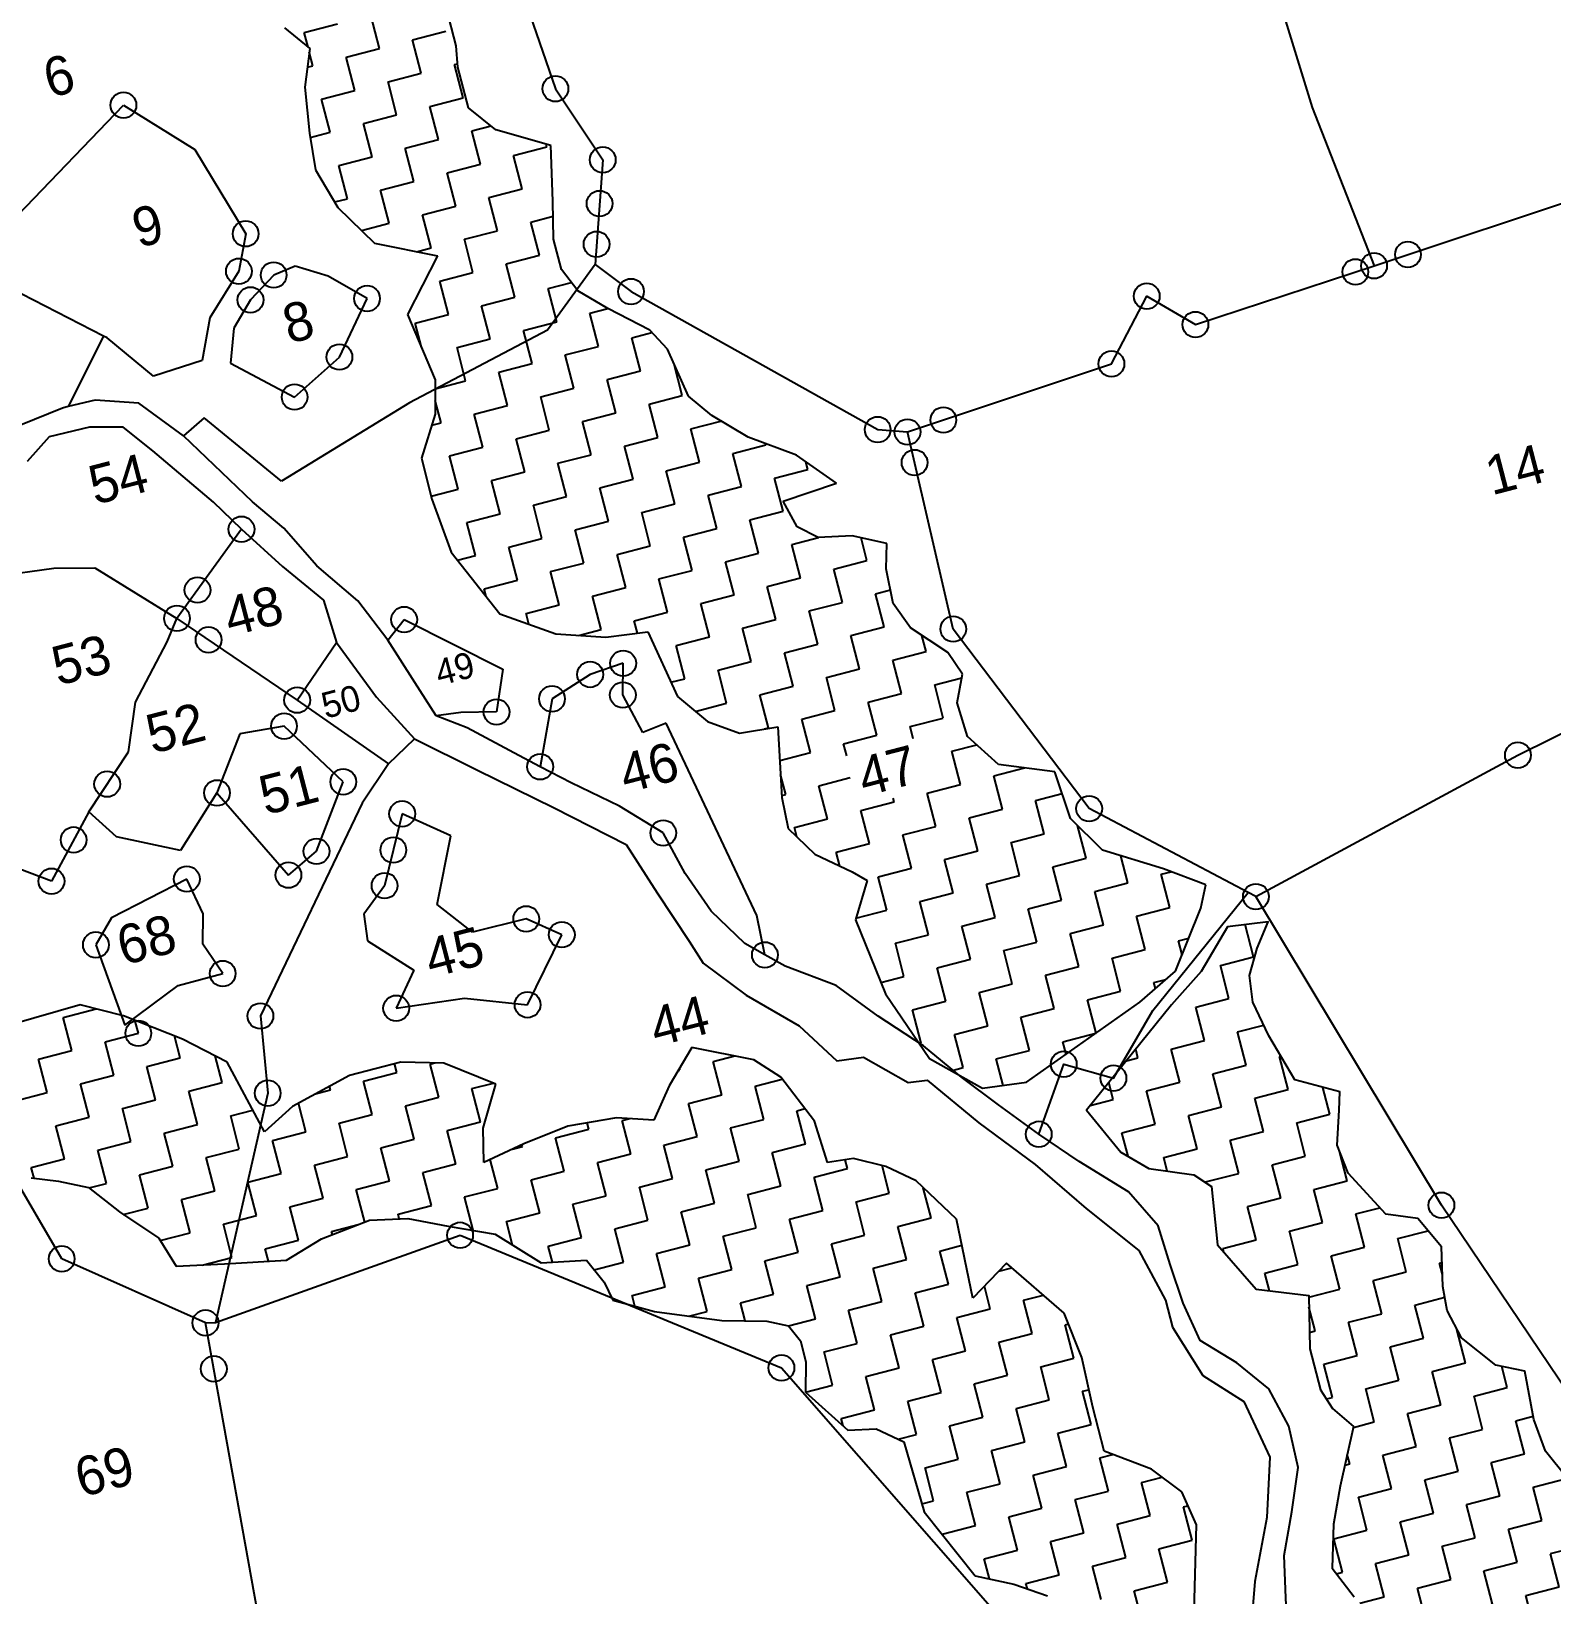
# Model space of a CAD drawing. Header units: metres. Extents: x 317086 to 320014, y 1873013 to 1876547.
# Drawn here: x 318220 to 318939, y 1873872 to 1874612 of the extents above; entities that cross this region are included whole.
import ezdxf

# ---------------------------------------------------------------- set-up
doc = ezdxf.new("R2010")
doc.units = ezdxf.units.M
for name, color, linetype in [('POLY_HATCH', 12, 'Continuous'), ('POLY_PARCEL', 6, 'Continuous'), ('POLY_WATER', 4, 'Continuous'), ('SYM_STONE', 1, 'Continuous'), ('TEXT_PARCEL', 7, 'Continuous')]:
    doc.layers.add(name, color=color, linetype=linetype)
doc.styles.add('TEXT_MAP', font='')
doc.styles.get('TEXT_MAP').set_extended_font_data('Kruti Dev 050')

# ---------------------------------------------------------------- blocks, each defined once
blk = doc.blocks.new('STONE')
blk.add_circle((0, 0), 0.851)

msp = doc.modelspace()

# ---------------------------------------------------------------- hatches: boundary and pattern name
at = {"layer": 'POLY_HATCH'}
h = msp.add_hatch(dxfattribs=at)
h.set_pattern_fill('ZIGZAG', color=256, scale=5.117367, angle=14.54758, style=0)
h.set_pattern_definition([(14.5476, (317544.442, 1872018.757), (11.645585, 19.80788), [16.24764, -16.24764]), (104.5476, (317560.169, 1872022.838), (-19.80788, 11.645585), [16.24764, -16.24764])])
h.paths.add_polyline_path([(318887.64, 1874017.72), (318887.07, 1874036.46), (318875.86, 1874049.86), (318860.72, 1874051.94), (318842.81, 1874071.32), (318837.65, 1874084.57), (318838.52, 1874101.11), (318838.84, 1874109.77), (318817.62, 1874115.42), (318805.34, 1874136.27), (318797.74, 1874152.32), (318796.22, 1874164.8), (318799.74, 1874177.73), (318805.07, 1874190.27), (318785.76, 1874187.96), (318773.25, 1874166.69), (318759.27, 1874151.05), (318718.98, 1874101.11), (318735.29, 1874081.31), (318748.46, 1874073.57), (318769.86, 1874070.54), (318778.17, 1874064.97), (318781.03, 1874037.39), (318799.36, 1874016.4), (318824.19, 1874013.4), (318824.72, 1873988.14), (318829.73, 1873968.84), (318835.45, 1873960.03), (318845.41, 1873951.45), (318839, 1873923.18), (318835.93, 1873905.22), (318835.31, 1873884.46), (318845.71, 1873870.85), (318856.5, 1873859.06), (318874.11, 1873850.76), (318870.98, 1873826.43), (318875.18, 1873806.92), (318882.6, 1873788.25), (318902.87, 1873776.34), (318933.21, 1873765.33), (318962.26, 1873762.58), (318981.01, 1873763.15), (318987.47, 1873784.57), (319006.99, 1873788.77), (319011.76, 1873773.7), (319019.96, 1873758.67), (319035.37, 1873748.93), (319061.59, 1873747.15), (319068.87, 1873745.61), (319060.55, 1873728), (319069.37, 1873708.44), (319090.68, 1873694.62), (319105.02, 1873692.33), (319108.27, 1873666.57), (319129.4, 1873648.02), (319142.37, 1873641.09), (319167.93, 1873643.04), (319189.41, 1873652.9), (319195.61, 1873635.63), (319208.04, 1873620.83), (319225.41, 1873616.76), (319242.16, 1873615.1), (319257.06, 1873617.25), (319273.93, 1873625.06), (319269.26, 1873647.1), (319253.13, 1873646.35), (319234.93, 1873653.64), (319223.57, 1873661), (319211.32, 1873678.42), (319179.85, 1873680.55), (319159.67, 1873682.18), (319149.57, 1873684.71), (319141.61, 1873695.52), (319138.04, 1873712.61), (319149.05, 1873729.4), (319130.66, 1873734.07), (319116.06, 1873744.02), (319110.75, 1873751.22), (319109.26, 1873760.28), (319108.16, 1873771.15), (319084.52, 1873776.17), (319067.51, 1873785.49), (319054.93, 1873794.24), (319050.58, 1873807.7), (319046.61, 1873822.98), (319044.94, 1873829.42), (319043.04, 1873839.63), (319015.53, 1873849.66), (318999.11, 1873859.99), (318988.47, 1873877.83), (318985.13, 1873890.69), (318987.66, 1873900.79), (318962.09, 1873919.9), (318946.51, 1873927.02), (318936.31, 1873939.82), (318930.74, 1873954.68), (318926.51, 1873977.62), (318912.76, 1873980.47), (318896.52, 1873993.42), (318889.75, 1874006.26)])

# ---------------------------------------------------------------- linework, layer by layer
for centre in [(318467.69, 1874584.5), (318263.27, 1874576.72), (318490.12, 1874550.87), (318488.61, 1874530.15), (318321.13, 1874515.87), (318487.2, 1874510.9), (318317.95, 1874498.12), (318334.38, 1874496.35), (318323.42, 1874484.56), (318378.56, 1874485.25), (318503.48, 1874488.51), (318365.49, 1874457.54), (318344.3, 1874438.62), (318319.14, 1874376.03), (318298.34, 1874347.29), (318288.63, 1874333.88), (318396.11, 1874333.27), (318303.58, 1874323.7), (318484.14, 1874307.33), (318499.76, 1874312.6), (318345.49, 1874295.19), (318466.1, 1874295.78), (318499.6, 1874297.61), (318439.85, 1874289.57), (318339.28, 1874282.86), (318460.51, 1874263.67), (318255.61, 1874255.45), (318367.33, 1874256.51), (318307.56, 1874251.27), (318395.21, 1874241.36), (318239.72, 1874229.04), (318354.65, 1874223.63), (318391, 1874224.25), (318293.31, 1874210.53), (318341.35, 1874212.4), (318229.22, 1874209.46), (318386.86, 1874207.37), (318453.91, 1874191.62), (318470.72, 1874184.17), (318250.26, 1874179.36), (318310.26, 1874165.78), (318454.53, 1874151.01), (318328.09, 1874145.71), (318392.37, 1874149.36), (318270.34, 1874137.5), (318331.55, 1874109.19), (318422.58, 1874041.96), (318234.07, 1874030.8), (318302.12, 1874000.51), (318306.04, 1873978.74)]:
    msp.add_circle(centre, 6.1)
at = {"layer": 'POLY_HATCH', "linetype": 'Continuous'}
for p, q in [((318384.41, 1874603.53), (318380.33, 1874619.26)), ((318348.87, 1874611.09), (318364.6, 1874615.18)), ((318350.69, 1874604.09), (318348.87, 1874611.09)), ((318400.13, 1874607.61), (318415.86, 1874611.69)), ((318352.95, 1874595.37), (318351.25, 1874601.93)), ((318368.68, 1874599.45), (318384.41, 1874603.53)), ((318404.21, 1874591.88), (318400.13, 1874607.61)), ((318350.35, 1874594.69), (318352.95, 1874595.37)), ((318372.76, 1874583.72), (318368.68, 1874599.45)), ((318419.94, 1874595.97), (318421.43, 1874596.35)), ((318424.02, 1874580.24), (318419.94, 1874595.97)), ((318388.49, 1874587.8), (318404.21, 1874591.88)), ((318392.57, 1874572.08), (318388.49, 1874587.8)), ((318357.03, 1874579.64), (318372.76, 1874583.72)), ((318361.12, 1874563.91), (318357.03, 1874579.64)), ((318408.3, 1874576.16), (318424.02, 1874580.24)), ((318376.84, 1874567.99), (318392.57, 1874572.08)), ((318412.38, 1874560.43), (318408.3, 1874576.16)), ((318351.71, 1874561.47), (318361.12, 1874563.91)), ((318380.92, 1874552.27), (318376.84, 1874567.99)), ((318428.1, 1874564.51), (318437.3, 1874566.9)), ((318432.18, 1874548.78), (318428.1, 1874564.51)), ((318396.65, 1874556.35), (318412.38, 1874560.43)), ((318400.73, 1874540.62), (318396.65, 1874556.35)), ((318447.91, 1874552.87), (318463.64, 1874556.95)), ((318463.64, 1874556.95), (318463.28, 1874558.34)), ((318365.2, 1874548.19), (318380.92, 1874552.27)), ((318416.46, 1874544.7), (318432.18, 1874548.78)), ((318451.99, 1874537.14), (318447.91, 1874552.87)), ((318369.28, 1874532.46), (318365.2, 1874548.19)), ((318420.54, 1874528.98), (318416.46, 1874544.7)), ((318385, 1874536.54), (318400.73, 1874540.62)), ((318389.09, 1874520.81), (318385, 1874536.54)), ((318436.27, 1874533.06), (318451.99, 1874537.14)), ((318363.28, 1874530.9), (318369.28, 1874532.46)), ((318404.81, 1874524.9), (318420.54, 1874528.98)), ((318440.35, 1874517.33), (318436.27, 1874533.06)), ((318375.95, 1874517.41), (318389.09, 1874520.81)), ((318408.89, 1874509.17), (318404.81, 1874524.9)), ((318456.07, 1874521.41), (318466.58, 1874524.14)), ((318460.15, 1874505.69), (318456.07, 1874521.41)), ((318424.62, 1874513.25), (318440.35, 1874517.33)), ((318428.7, 1874497.52), (318424.62, 1874513.25)), ((318402.04, 1874507.39), (318408.89, 1874509.17)), ((318444.43, 1874501.6), (318460.15, 1874505.69)), ((318412.97, 1874493.44), (318428.7, 1874497.52)), ((318448.51, 1874485.88), (318444.43, 1874501.6)), ((318417.06, 1874477.72), (318412.97, 1874493.44)), ((318464.24, 1874489.96), (318475.25, 1874492.82)), ((318468.32, 1874474.23), (318464.24, 1874489.96)), ((318432.78, 1874481.8), (318448.51, 1874485.88)), ((318401.33, 1874473.63), (318417.06, 1874477.72)), ((318436.86, 1874466.07), (318432.78, 1874481.8)), ((318484.04, 1874478.31), (318492.53, 1874480.52)), ((318488.12, 1874462.59), (318484.04, 1874478.31)), ((318404.29, 1874462.22), (318401.33, 1874473.63)), ((318452.59, 1874470.15), (318468.32, 1874474.23)), ((318456.67, 1874454.42), (318452.59, 1874470.15)), ((318503.85, 1874466.67), (318513.36, 1874469.14)), ((318421.14, 1874461.99), (318436.86, 1874466.07)), ((318425.22, 1874446.26), (318421.14, 1874461.99)), ((318472.4, 1874458.51), (318488.12, 1874462.59)), ((318507.93, 1874450.94), (318503.85, 1874466.67)), ((318440.94, 1874450.34), (318456.67, 1874454.42)), ((318476.48, 1874442.78), (318472.4, 1874458.51)), ((318527.74, 1874439.3), (318523.88, 1874454.19)), ((318410.87, 1874442.54), (318425.22, 1874446.26)), ((318445.03, 1874434.62), (318440.94, 1874450.34)), ((318492.21, 1874446.86), (318507.93, 1874450.94)), ((318496.29, 1874431.13), (318492.21, 1874446.86)), ((318460.75, 1874438.7), (318476.48, 1874442.78)), ((318464.83, 1874422.97), (318460.75, 1874438.7)), ((318512.01, 1874435.21), (318527.74, 1874439.3)), ((318413.57, 1874426.45), (318410.85, 1874436.96)), ((318429.3, 1874430.54), (318445.03, 1874434.62)), ((318433.38, 1874414.81), (318429.3, 1874430.54)), ((318480.56, 1874427.05), (318496.29, 1874431.13)), ((318516.1, 1874419.49), (318512.01, 1874435.21)), ((318409.22, 1874425.32), (318413.57, 1874426.45)), ((318449.11, 1874418.89), (318464.83, 1874422.97)), ((318484.64, 1874411.33), (318480.56, 1874427.05)), ((318531.82, 1874423.57), (318546.05, 1874427.26)), ((318535.9, 1874407.84), (318531.82, 1874423.57)), ((318453.19, 1874403.16), (318449.11, 1874418.89)), ((318500.37, 1874415.41), (318516.1, 1874419.49)), ((318551.63, 1874411.92), (318567.36, 1874416)), ((318567.36, 1874416), (318567.21, 1874416.55)), ((318417.65, 1874410.73), (318433.38, 1874414.81)), ((318421.73, 1874395), (318417.65, 1874410.73)), ((318468.91, 1874407.24), (318484.64, 1874411.33)), ((318504.45, 1874399.68), (318500.37, 1874415.41)), ((318555.71, 1874396.2), (318551.63, 1874411.92)), ((318437.46, 1874399.08), (318453.19, 1874403.16)), ((318473, 1874391.52), (318468.91, 1874407.24)), ((318520.18, 1874403.76), (318535.9, 1874407.84)), ((318524.26, 1874388.03), (318520.18, 1874403.76)), ((318571.44, 1874400.28), (318587.16, 1874404.36)), ((318587.16, 1874404.36), (318586.23, 1874407.94)), ((318408.92, 1874391.68), (318421.73, 1874395)), ((318441.54, 1874383.36), (318437.46, 1874399.08)), ((318488.72, 1874395.6), (318504.45, 1874399.68)), ((318492.8, 1874379.87), (318488.72, 1874395.6)), ((318539.98, 1874392.12), (318555.71, 1874396.2)), ((318575.52, 1874384.55), (318571.44, 1874400.28)), ((318457.27, 1874387.44), (318473, 1874391.52)), ((318461.35, 1874371.71), (318457.27, 1874387.44)), ((318508.53, 1874383.95), (318524.26, 1874388.03)), ((318544.07, 1874376.39), (318539.98, 1874392.12)), ((318425.82, 1874379.27), (318441.54, 1874383.36)), ((318429.9, 1874363.55), (318425.82, 1874379.27)), ((318477.08, 1874375.79), (318492.8, 1874379.87)), ((318512.61, 1874368.23), (318508.53, 1874383.95)), ((318559.79, 1874380.47), (318575.52, 1874384.55)), ((318563.87, 1874364.74), (318559.79, 1874380.47)), ((318445.62, 1874367.63), (318461.35, 1874371.71)), ((318481.16, 1874360.06), (318477.08, 1874375.79)), ((318528.34, 1874372.31), (318544.07, 1874376.39)), ((318532.42, 1874356.58), (318528.34, 1874372.31)), ((318579.6, 1874368.82), (318592.25, 1874372.11)), ((318615.13, 1874361.26), (318612.36, 1874371.94)), ((318449.7, 1874351.9), (318445.62, 1874367.63)), ((318496.89, 1874364.15), (318512.61, 1874368.23)), ((318500.97, 1874348.42), (318496.89, 1874364.15)), ((318548.15, 1874360.66), (318563.87, 1874364.74)), ((318583.68, 1874353.1), (318579.6, 1874368.82)), ((318421.41, 1874361.35), (318429.9, 1874363.55)), ((318465.43, 1874355.98), (318481.16, 1874360.06)), ((318516.69, 1874352.5), (318532.42, 1874356.58)), ((318552.23, 1874344.94), (318548.15, 1874360.66)), ((318599.41, 1874357.18), (318615.13, 1874361.26)), ((318603.49, 1874341.45), (318599.41, 1874357.18)), ((318433.98, 1874347.82), (318449.7, 1874351.9)), ((318469.51, 1874340.26), (318465.43, 1874355.98)), ((318520.77, 1874336.77), (318516.69, 1874352.5)), ((318567.95, 1874349.02), (318583.68, 1874353.1)), ((318572.04, 1874333.29), (318567.95, 1874349.02)), ((318434.91, 1874344.23), (318433.98, 1874347.82)), ((318485.24, 1874344.34), (318500.97, 1874348.42)), ((318489.32, 1874328.61), (318485.24, 1874344.34)), ((318536.5, 1874340.85), (318552.23, 1874344.94)), ((318619.22, 1874345.53), (318626.23, 1874347.35)), ((318623.3, 1874329.81), (318619.22, 1874345.53)), ((318453.79, 1874336.18), (318469.51, 1874340.26)), ((318455.1, 1874331.12), (318453.79, 1874336.18)), ((318505.05, 1874332.69), (318520.77, 1874336.77)), ((318540.58, 1874325.13), (318536.5, 1874340.85)), ((318587.76, 1874337.37), (318603.49, 1874341.45)), ((318591.84, 1874321.64), (318587.76, 1874337.37)), ((318478.61, 1874325.83), (318489.32, 1874328.61)), ((318506.55, 1874326.92), (318505.05, 1874332.69)), ((318556.31, 1874329.21), (318572.04, 1874333.29)), ((318560.39, 1874313.48), (318556.31, 1874329.21)), ((318607.57, 1874325.73), (318623.3, 1874329.81)), ((318524.86, 1874321.05), (318540.58, 1874325.13)), ((318528.94, 1874305.32), (318524.86, 1874321.05)), ((318576.12, 1874317.56), (318591.84, 1874321.64)), ((318611.65, 1874310), (318607.57, 1874325.73)), ((318643.1, 1874318.16), (318641.13, 1874325.77)), ((318544.66, 1874309.4), (318560.39, 1874313.48)), ((318580.2, 1874301.84), (318576.12, 1874317.56)), ((318627.38, 1874314.08), (318643.1, 1874318.16)), ((318631.46, 1874298.35), (318627.38, 1874314.08)), ((318522.35, 1874303.61), (318528.94, 1874305.32)), ((318548.74, 1874293.67), (318544.66, 1874309.4)), ((318595.92, 1874305.92), (318611.65, 1874310)), ((318600.01, 1874290.19), (318595.92, 1874305.92)), ((318647.19, 1874302.43), (318660, 1874305.76)), ((318564.47, 1874297.75), (318580.2, 1874301.84)), ((318568.55, 1874282.03), (318564.47, 1874297.75)), ((318615.73, 1874294.27), (318631.46, 1874298.35)), ((318651.27, 1874286.71), (318647.19, 1874302.43)), ((318533.92, 1874289.83), (318548.74, 1874293.67)), ((318584.28, 1874286.11), (318600.01, 1874290.19)), ((318619.81, 1874278.54), (318615.73, 1874294.27)), ((318588.36, 1874270.38), (318584.28, 1874286.11)), ((318635.54, 1874282.63), (318651.27, 1874286.71)), ((318637.02, 1874276.93), (318635.54, 1874282.63)), ((318566.69, 1874281.54), (318568.55, 1874282.03)), ((318604.09, 1874274.46), (318619.81, 1874278.54)), ((318573.87, 1874266.62), (318588.36, 1874270.38)), ((318605.56, 1874268.77), (318604.09, 1874274.46)), ((318655.35, 1874270.98), (318667.14, 1874274.04)), ((318659.43, 1874255.25), (318655.35, 1874270.98)), ((318675.16, 1874259.33), (318689.67, 1874263.1)), ((318576.71, 1874250.57), (318574.26, 1874260.02)), ((318592.44, 1874254.66), (318607.25, 1874258.5)), ((318596.52, 1874238.93), (318592.44, 1874254.66)), ((318643.7, 1874251.17), (318659.43, 1874255.25)), ((318679.24, 1874243.61), (318675.16, 1874259.33)), ((318574.85, 1874250.09), (318576.71, 1874250.57)), ((318612.25, 1874243.01), (318627.98, 1874247.09)), ((318627.98, 1874247.09), (318627.54, 1874248.76)), ((318647.78, 1874235.45), (318643.7, 1874251.17)), ((318694.96, 1874247.69), (318707.54, 1874250.95)), ((318699.05, 1874231.96), (318694.96, 1874247.69)), ((318580.8, 1874234.85), (318596.52, 1874238.93)), ((318616.33, 1874227.28), (318612.25, 1874243.01)), ((318663.51, 1874239.53), (318679.24, 1874243.61)), ((318667.59, 1874223.8), (318663.51, 1874239.53)), ((318581.92, 1874230.5), (318580.8, 1874234.85)), ((318632.06, 1874231.36), (318647.78, 1874235.45)), ((318636.14, 1874215.64), (318632.06, 1874231.36)), ((318683.32, 1874227.88), (318699.05, 1874231.96)), ((318718.85, 1874220.32), (318714.81, 1874235.89)), ((318600.6, 1874223.2), (318616.33, 1874227.28)), ((318602.3, 1874216.67), (318600.6, 1874223.2)), ((318651.86, 1874219.72), (318667.59, 1874223.8)), ((318687.4, 1874212.15), (318683.32, 1874227.88)), ((318655.95, 1874203.99), (318651.86, 1874219.72)), ((318703.13, 1874216.24), (318718.85, 1874220.32)), ((318707.21, 1874200.51), (318703.13, 1874216.24)), ((318738.66, 1874208.67), (318735.32, 1874221.53)), ((318620.41, 1874211.56), (318636.14, 1874215.64)), ((318624.49, 1874195.83), (318620.41, 1874211.56)), ((318671.67, 1874208.07), (318687.4, 1874212.15)), ((318722.93, 1874204.59), (318738.66, 1874208.67)), ((318754.39, 1874212.75), (318759.14, 1874213.99)), ((318758.47, 1874197.03), (318754.39, 1874212.75)), ((318640.22, 1874199.91), (318655.95, 1874203.99)), ((318675.75, 1874192.35), (318671.67, 1874208.07)), ((318727.02, 1874188.86), (318722.93, 1874204.59)), ((318609.95, 1874192.06), (318624.49, 1874195.83)), ((318644.3, 1874184.18), (318640.22, 1874199.91)), ((318691.48, 1874196.43), (318707.21, 1874200.51)), ((318695.56, 1874180.7), (318691.48, 1874196.43)), ((318742.74, 1874192.94), (318758.47, 1874197.03)), ((318660.03, 1874188.27), (318675.75, 1874192.35)), ((318664.11, 1874172.54), (318660.03, 1874188.27)), ((318711.29, 1874184.78), (318727.02, 1874188.86)), ((318746.82, 1874177.22), (318742.74, 1874192.94)), ((318628.57, 1874180.1), (318644.3, 1874184.18)), ((318632.65, 1874164.38), (318628.57, 1874180.1)), ((318679.84, 1874176.62), (318695.56, 1874180.7)), ((318715.37, 1874169.06), (318711.29, 1874184.78)), ((318762.55, 1874181.3), (318767.43, 1874182.57)), ((318764.26, 1874174.72), (318762.55, 1874181.3)), ((318648.38, 1874168.46), (318664.11, 1874172.54)), ((318683.92, 1874160.89), (318679.84, 1874176.62)), ((318731.1, 1874173.14), (318746.82, 1874177.22)), ((318735.18, 1874157.41), (318731.1, 1874173.14)), ((318621.76, 1874161.55), (318632.65, 1874164.38)), ((318652.46, 1874152.73), (318648.38, 1874168.46)), ((318699.64, 1874164.97), (318715.37, 1874169.06)), ((318703.72, 1874149.25), (318699.64, 1874164.97)), ((318668.19, 1874156.81), (318683.92, 1874160.89)), ((318672.27, 1874141.09), (318668.19, 1874156.81)), ((318719.45, 1874153.33), (318735.18, 1874157.41)), ((318750.9, 1874161.49), (318756.51, 1874162.94)), ((318751.63, 1874158.69), (318750.9, 1874161.49)), ((318636.74, 1874148.65), (318652.46, 1874152.73)), ((318688, 1874145.17), (318703.72, 1874149.25)), ((318723.53, 1874137.61), (318719.45, 1874153.33)), ((318234.81, 1874145.06), (318250.41, 1874149.11)), ((318238.89, 1874129.34), (318234.81, 1874145.06)), ((318270.34, 1874137.5), (318268.73, 1874143.7)), ((318640.82, 1874132.92), (318636.74, 1874148.65)), ((318692.08, 1874129.44), (318688, 1874145.17)), ((318254.62, 1874133.42), (318270.34, 1874137.5)), ((318290.15, 1874125.85), (318287.44, 1874136.29)), ((318656.54, 1874137), (318672.27, 1874141.09)), ((318660.62, 1874121.28), (318656.54, 1874137)), ((318707.81, 1874133.52), (318723.5, 1874137.59)), ((318223.16, 1874125.25), (318238.89, 1874129.34)), ((318258.7, 1874117.69), (318254.62, 1874133.42)), ((318639.93, 1874132.69), (318640.82, 1874132.92)), ((318676.35, 1874125.36), (318692.08, 1874129.44)), ((318709.35, 1874127.59), (318707.81, 1874133.52)), ((318227.24, 1874109.53), (318223.16, 1874125.25)), ((318274.42, 1874121.77), (318290.15, 1874125.85)), ((318278.5, 1874106.04), (318274.42, 1874121.77)), ((318309.96, 1874114.21), (318306.68, 1874126.83)), ((318392.67, 1874118.89), (318391.56, 1874123.16)), ((318408.4, 1874122.97), (318410.61, 1874123.54)), ((318412.48, 1874107.24), (318408.4, 1874122.97)), ((318525.82, 1874119.87), (318526.65, 1874120.08)), ((318526.65, 1874120.08), (318526.43, 1874120.91)), ((318542.38, 1874124.16), (318552.55, 1874126.8)), ((318546.46, 1874108.44), (318542.38, 1874124.16)), ((318655.06, 1874119.83), (318660.62, 1874121.28)), ((318679.6, 1874112.85), (318676.35, 1874125.36)), ((318242.97, 1874113.61), (318258.7, 1874117.69)), ((318247.05, 1874097.88), (318242.97, 1874113.61)), ((318294.23, 1874110.13), (318309.96, 1874114.21)), ((318361.22, 1874110.72), (318360.77, 1874112.47)), ((318376.95, 1874114.81), (318392.67, 1874118.89)), ((318381.03, 1874099.08), (318376.95, 1874114.81)), ((318428.21, 1874111.32), (318438.42, 1874113.97)), ((318562.18, 1874112.52), (318575.08, 1874115.86)), ((318566.26, 1874096.79), (318562.18, 1874112.52)), ((318211.52, 1874105.45), (318227.24, 1874109.53)), ((318262.78, 1874101.96), (318278.5, 1874106.04)), ((318298.31, 1874094.4), (318294.23, 1874110.13)), ((318354.23, 1874108.91), (318361.22, 1874110.72)), ((318396.75, 1874103.16), (318412.48, 1874107.24)), ((318432.29, 1874095.6), (318428.21, 1874111.32)), ((318530.73, 1874104.36), (318546.46, 1874108.44)), ((318231.32, 1874093.8), (318247.05, 1874097.88)), ((318266.86, 1874086.24), (318262.78, 1874101.96)), ((318314.04, 1874098.48), (318324.49, 1874101.19)), ((318318.12, 1874082.75), (318314.04, 1874098.48)), ((318349.57, 1874090.92), (318346.06, 1874104.46)), ((318365.3, 1874095), (318381.03, 1874099.08)), ((318400.83, 1874087.43), (318396.75, 1874103.16)), ((318534.81, 1874088.63), (318530.73, 1874104.36)), ((318581.99, 1874100.87), (318585.82, 1874101.86)), ((318586.07, 1874085.15), (318581.99, 1874100.87)), ((318235.41, 1874078.07), (318231.32, 1874093.8)), ((318282.59, 1874090.32), (318298.31, 1874094.4)), ((318286.67, 1874074.59), (318282.59, 1874090.32)), ((318333.85, 1874086.83), (318349.57, 1874090.92)), ((318369.38, 1874079.27), (318365.3, 1874095)), ((318416.56, 1874091.51), (318432.29, 1874095.6)), ((318420.64, 1874075.79), (318416.56, 1874091.51)), ((318467.82, 1874088.03), (318483.55, 1874092.11)), ((318483.55, 1874092.11), (318482.77, 1874095.1)), ((318499.28, 1874096.19), (318502.85, 1874097.12)), ((318503.36, 1874080.47), (318499.28, 1874096.19)), ((318550.54, 1874092.71), (318566.26, 1874096.79)), ((318554.62, 1874076.98), (318550.54, 1874092.71)), ((318251.13, 1874082.16), (318266.86, 1874086.24)), ((318302.39, 1874078.67), (318318.12, 1874082.75)), ((318337.93, 1874071.11), (318333.85, 1874086.83)), ((318385.11, 1874083.35), (318400.83, 1874087.43)), ((318389.19, 1874067.62), (318385.11, 1874083.35)), ((318447.45, 1874082.74), (318452.1, 1874083.95)), ((318452.1, 1874083.95), (318451.88, 1874084.79)), ((318471.9, 1874072.3), (318467.82, 1874088.03)), ((318519.08, 1874084.55), (318534.81, 1874088.63)), ((318523.17, 1874068.82), (318519.08, 1874084.55)), ((318570.35, 1874081.06), (318586.07, 1874085.15)), ((318219.68, 1874073.99), (318235.41, 1874078.07)), ((318255.21, 1874066.43), (318251.13, 1874082.16)), ((318306.47, 1874062.95), (318302.39, 1874078.67)), ((318353.65, 1874075.19), (318369.38, 1874079.27)), ((318357.74, 1874059.46), (318353.65, 1874075.19)), ((318404.92, 1874071.71), (318420.64, 1874075.79)), ((318440.45, 1874064.14), (318436.89, 1874077.86)), ((318487.63, 1874076.39), (318503.36, 1874080.47)), ((318491.71, 1874060.66), (318487.63, 1874076.39)), ((318538.89, 1874072.9), (318554.62, 1874076.98)), ((318574.43, 1874065.34), (318570.35, 1874081.06)), ((318605.88, 1874073.5), (318604.81, 1874077.62)), ((318221, 1874068.92), (318219.68, 1874073.99)), ((318270.94, 1874070.51), (318286.67, 1874074.59)), ((318275.02, 1874054.78), (318270.94, 1874070.51)), ((318322.2, 1874067.03), (318337.93, 1874071.11)), ((318409, 1874055.98), (318404.92, 1874071.71)), ((318456.18, 1874068.22), (318471.9, 1874072.3)), ((318460.26, 1874052.5), (318456.18, 1874068.22)), ((318507.44, 1874064.74), (318523.17, 1874068.82)), ((318542.97, 1874057.18), (318538.89, 1874072.9)), ((318590.15, 1874069.42), (318605.88, 1874073.5)), ((318594.23, 1874053.69), (318590.15, 1874069.42)), ((318625.69, 1874061.85), (318622.29, 1874074.96)), ((318247.11, 1874064.33), (318255.21, 1874066.43)), ((318290.75, 1874058.86), (318306.47, 1874062.95)), ((318326.28, 1874051.3), (318322.2, 1874067.03)), ((318373.46, 1874063.54), (318389.19, 1874067.62)), ((318377.45, 1874048.19), (318373.46, 1874063.54)), ((318424.72, 1874060.06), (318440.45, 1874064.14)), ((318475.99, 1874056.58), (318491.71, 1874060.66)), ((318511.52, 1874049.01), (318507.44, 1874064.74)), ((318558.7, 1874061.26), (318574.43, 1874065.34)), ((318562.78, 1874045.53), (318558.7, 1874061.26)), ((318609.96, 1874057.77), (318625.69, 1874061.85)), ((318645.5, 1874050.21), (318641.81, 1874064.42)), ((318263.22, 1874051.72), (318275.02, 1874054.78)), ((318294.83, 1874043.14), (318290.75, 1874058.86)), ((318342.01, 1874055.38), (318357.74, 1874059.46)), ((318346.09, 1874039.65), (318342.01, 1874055.38)), ((318393.27, 1874051.9), (318409, 1874055.98)), ((318428.81, 1874044.33), (318424.72, 1874060.06)), ((318480.07, 1874040.85), (318475.99, 1874056.58)), ((318527.25, 1874053.09), (318542.97, 1874057.18)), ((318531.33, 1874037.37), (318527.25, 1874053.09)), ((318578.51, 1874049.61), (318594.23, 1874053.69)), ((318614.04, 1874042.05), (318609.96, 1874057.77)), ((318310.56, 1874047.22), (318326.28, 1874051.3)), ((318314.64, 1874031.49), (318310.56, 1874047.22)), ((318361.82, 1874043.74), (318374.31, 1874046.98)), ((318393.83, 1874049.73), (318393.27, 1874051.9)), ((318444.53, 1874048.41), (318460.26, 1874052.5)), ((318447.42, 1874037.27), (318444.53, 1874048.41)), ((318495.79, 1874044.93), (318511.52, 1874049.01)), ((318582.59, 1874033.88), (318578.51, 1874049.61)), ((318629.77, 1874046.13), (318645.5, 1874050.21)), ((318633.85, 1874030.4), (318629.77, 1874046.13)), ((318280.64, 1874039.46), (318294.83, 1874043.14)), ((318330.36, 1874035.57), (318346.09, 1874039.65)), ((318362.19, 1874042.29), (318361.82, 1874043.74)), ((318428.5, 1874044.25), (318428.81, 1874044.33)), ((318464.34, 1874036.77), (318480.07, 1874040.85)), ((318499.87, 1874029.2), (318495.79, 1874044.93)), ((318547.05, 1874041.45), (318562.78, 1874045.53)), ((318551.14, 1874025.72), (318547.05, 1874041.45)), ((318598.32, 1874037.96), (318614.04, 1874042.05)), ((318300.62, 1874027.86), (318314.64, 1874031.49)), ((318331.89, 1874029.67), (318330.36, 1874035.57)), ((318466.32, 1874029.14), (318464.34, 1874036.77)), ((318515.6, 1874033.29), (318531.33, 1874037.37)), ((318519.68, 1874017.56), (318515.6, 1874033.29)), ((318566.86, 1874029.8), (318582.59, 1874033.88)), ((318602.4, 1874022.24), (318598.32, 1874037.96)), ((318649.58, 1874034.48), (318660.09, 1874037.21)), ((318653.66, 1874018.75), (318649.58, 1874034.48)), ((318486.05, 1874025.62), (318499.87, 1874029.2)), ((318535.41, 1874021.64), (318551.14, 1874025.72)), ((318570.94, 1874014.08), (318566.86, 1874029.8)), ((318618.12, 1874026.32), (318633.85, 1874030.4)), ((318622.2, 1874010.59), (318618.12, 1874026.32)), ((318677.54, 1874024.95), (318683.74, 1874026.56)), ((318503.96, 1874013.48), (318519.68, 1874017.56)), ((318539.49, 1874005.91), (318535.41, 1874021.64)), ((318586.67, 1874018.16), (318602.4, 1874022.24)), ((318590.75, 1874002.43), (318586.67, 1874018.16)), ((318637.93, 1874014.67), (318653.66, 1874018.75)), ((318673.47, 1874007.11), (318670.69, 1874017.79)), ((318505.27, 1874008.41), (318503.96, 1874013.48)), ((318555.22, 1874009.99), (318570.94, 1874014.08)), ((318557.44, 1874001.45), (318555.22, 1874009.99)), ((318606.48, 1874006.51), (318622.2, 1874010.59)), ((318642.01, 1873998.95), (318637.93, 1874014.67)), ((318689.19, 1874011.19), (318698.64, 1874013.64)), ((318693.27, 1873995.46), (318689.19, 1874011.19)), ((318530.81, 1874003.66), (318539.49, 1874005.91)), ((318577.98, 1873999.12), (318590.75, 1874002.43)), ((318610.56, 1873990.78), (318606.48, 1874006.51)), ((318657.74, 1874003.03), (318673.47, 1874007.11)), ((318661.82, 1873987.3), (318657.74, 1874003.03)), ((318626.29, 1873994.87), (318642.01, 1873998.95)), ((318630.37, 1873979.14), (318626.29, 1873994.87)), ((318677.55, 1873991.38), (318693.27, 1873995.46)), ((318709, 1873999.54), (318710.54, 1873999.95)), ((318713.08, 1873983.82), (318709, 1873999.54)), ((318594.83, 1873986.7), (318610.56, 1873990.78)), ((318598.91, 1873970.98), (318594.83, 1873986.7)), ((318646.09, 1873983.22), (318661.82, 1873987.3)), ((318681.63, 1873975.66), (318677.55, 1873991.38)), ((318614.64, 1873975.06), (318630.37, 1873979.14)), ((318650.18, 1873967.49), (318646.09, 1873983.22)), ((318697.36, 1873979.74), (318713.08, 1873983.82)), ((318701.44, 1873964.01), (318697.36, 1873979.74)), ((318618.72, 1873959.33), (318614.64, 1873975.06)), ((318665.9, 1873971.57), (318681.63, 1873975.66)), ((318669.98, 1873955.85), (318665.9, 1873971.57)), ((318586.13, 1873967.66), (318598.91, 1873970.98)), ((318634.45, 1873963.41), (318650.18, 1873967.49)), ((318717.16, 1873968.09), (318720.16, 1873968.87)), ((318721.24, 1873952.36), (318717.16, 1873968.09)), ((318602.99, 1873955.25), (318618.72, 1873959.33)), ((318638.53, 1873947.69), (318634.45, 1873963.41)), ((318685.71, 1873959.93), (318701.44, 1873964.01)), ((318689.79, 1873944.2), (318685.71, 1873959.93)), ((318603.9, 1873951.76), (318602.99, 1873955.25)), ((318654.26, 1873951.77), (318669.98, 1873955.85)), ((318658.34, 1873936.04), (318654.26, 1873951.77)), ((318705.52, 1873948.28), (318721.24, 1873952.36)), ((318629.85, 1873945.43), (318638.53, 1873947.69)), ((318674.06, 1873940.12), (318689.79, 1873944.2)), ((318709.6, 1873932.56), (318705.52, 1873948.28)), ((318642.61, 1873931.96), (318658.34, 1873936.04)), ((318678.15, 1873924.39), (318674.06, 1873940.12)), ((318725.33, 1873936.64), (318731.46, 1873938.23)), ((318729.41, 1873920.91), (318725.33, 1873936.64)), ((318646.69, 1873916.23), (318642.61, 1873931.96)), ((318693.87, 1873928.48), (318709.6, 1873932.56)), ((318697.95, 1873912.75), (318693.87, 1873928.48)), ((318745.13, 1873924.99), (318754.76, 1873927.49)), ((318662.42, 1873920.31), (318678.15, 1873924.39)), ((318666.5, 1873904.59), (318662.42, 1873920.31)), ((318713.68, 1873916.83), (318729.41, 1873920.91)), ((318749.21, 1873909.27), (318745.13, 1873924.99)), ((318641.1, 1873914.78), (318646.69, 1873916.23)), ((318682.23, 1873908.67), (318697.95, 1873912.75)), ((318717.76, 1873901.1), (318713.68, 1873916.83)), ((318764.94, 1873913.35), (318767.06, 1873913.9)), ((318769.02, 1873897.62), (318764.94, 1873913.35)), ((318686.31, 1873892.94), (318682.23, 1873908.67)), ((318733.49, 1873905.18), (318749.21, 1873909.27)), ((318737.57, 1873889.46), (318733.49, 1873905.18)), ((318650.77, 1873900.51), (318666.5, 1873904.59)), ((318650.86, 1873900.18), (318650.77, 1873900.51)), ((318702.03, 1873897.02), (318717.76, 1873901.1)), ((318753.3, 1873893.54), (318769.02, 1873897.62)), ((318670.58, 1873888.86), (318686.31, 1873892.94)), ((318706.12, 1873881.3), (318702.03, 1873897.02)), ((318757.38, 1873877.81), (318753.3, 1873893.54)), ((318673.05, 1873879.35), (318670.58, 1873888.86)), ((318721.84, 1873885.38), (318737.57, 1873889.46)), ((318725.92, 1873869.65), (318721.84, 1873885.38)), ((318690.39, 1873877.21), (318706.12, 1873881.3)), ((318691.05, 1873874.68), (318690.39, 1873877.21)), ((318741.65, 1873873.73), (318757.38, 1873877.81)), ((318745.73, 1873858), (318741.65, 1873873.73))]:
    msp.add_line(p, q, dxfattribs=at)
at = {"layer": 'POLY_HATCH'}
for p, q in [((318420.68, 1874604.81), (318416.09, 1874622.5)), ((318339.46, 1874613.24), (318351.44, 1874603.47)), ((318351.44, 1874603.47), (318349.18, 1874585.24)), ((318421.58, 1874594.74), (318420.68, 1874604.81)), ((318426.58, 1874575.44), (318421.58, 1874594.74)), ((318349.18, 1874585.24), (318351.39, 1874563.49)), ((318439.58, 1874565.08), (318426.58, 1874575.44)), ((318351.39, 1874563.49), (318354.16, 1874546.19)), ((318465.6, 1874557.68), (318439.58, 1874565.08)), ((318466.44, 1874531.29), (318465.6, 1874557.68)), ((318354.16, 1874546.19), (318364.8, 1874528.35)), ((318364.8, 1874528.35), (318382.09, 1874511.38)), ((318466.8, 1874513.35), (318466.44, 1874531.29)), ((318470.55, 1874498.88), (318466.8, 1874513.35)), ((318382.09, 1874511.38), (318411.98, 1874505.4)), ((318411.98, 1874505.4), (318397.71, 1874477.67)), ((318478.3, 1874488.87), (318470.55, 1874498.88)), ((318492.49, 1874480.54), (318478.3, 1874488.87)), ((318397.71, 1874477.67), (318410.88, 1874446.75)), ((318512.34, 1874470.24), (318492.49, 1874480.54)), ((318520.68, 1874461.25), (318512.34, 1874470.24)), ((318530.76, 1874438.97), (318520.68, 1874461.25)), ((318410.88, 1874446.75), (318410.82, 1874430.43)), ((318541.73, 1874429.8), (318530.76, 1874438.97)), ((318410.82, 1874430.43), (318404.27, 1874409.61)), ((318558.95, 1874419.68), (318541.73, 1874429.8)), ((318581.81, 1874411.02), (318558.95, 1874419.68)), ((318404.27, 1874409.61), (318409.28, 1874390.31)), ((318600.68, 1874397.89), (318581.81, 1874411.02)), ((318575.51, 1874389.28), (318600.68, 1874397.89)), ((318409.28, 1874390.31), (318418.37, 1874365.2)), ((318582.07, 1874377.24), (318575.51, 1874389.28)), ((318592, 1874372.09), (318582.07, 1874377.24)), ((318608.12, 1874372.85), (318592, 1874372.09)), ((318624.48, 1874369.37), (318608.12, 1874372.85)), ((318418.37, 1874365.2), (318441.41, 1874335.99)), ((318624.18, 1874357.27), (318624.48, 1874369.37)), ((318627.55, 1874340.98), (318624.18, 1874357.27)), ((318441.41, 1874335.99), (318467.9, 1874326.56)), ((318635.72, 1874329.37), (318627.55, 1874340.98)), ((318491.51, 1874324.96), (318511.44, 1874327.56)), ((318511.44, 1874327.56), (318525.42, 1874296.85)), ((318653.36, 1874317.64), (318635.72, 1874329.37)), ((318467.9, 1874326.56), (318491.51, 1874324.96)), ((318660.31, 1874307.43), (318653.36, 1874317.64)), ((318657.8, 1874293.9), (318660.31, 1874307.43)), ((318525.42, 1874296.85), (318539.64, 1874285.09)), ((318662.78, 1874278.03), (318657.8, 1874293.9)), ((318539.64, 1874285.09), (318554.81, 1874279.59)), ((318554.81, 1874279.59), (318572.93, 1874282.57)), ((318572.93, 1874282.57), (318574.91, 1874249.11)), ((318677.42, 1874264.66), (318662.78, 1874278.03)), ((318704.06, 1874261.27), (318677.42, 1874264.66)), ((318711.51, 1874239.17), (318704.06, 1874261.27)), ((318574.91, 1874249.11), (318577.86, 1874234.42)), ((318726.56, 1874224.2), (318711.51, 1874239.17)), ((318577.86, 1874234.42), (318590.47, 1874222.25)), ((318755.47, 1874215.39), (318726.56, 1874224.2)), ((318590.47, 1874222.25), (318608.08, 1874213.94)), ((318608.08, 1874213.94), (318615.18, 1874209.78)), ((318615.18, 1874209.78), (318609.69, 1874191.19)), ((318775.5, 1874207.71), (318755.47, 1874215.39)), ((318773.15, 1874196.7), (318775.5, 1874207.71)), ((318761.12, 1874166.97), (318773.15, 1874196.7)), ((318609.69, 1874191.19), (318623.91, 1874156.25)), ((318744.31, 1874152.31), (318761.12, 1874166.97)), ((318242.76, 1874151.06), (318210.54, 1874141.73)), ((318263.36, 1874145.83), (318242.76, 1874151.06)), ((318623.91, 1874156.25), (318644.75, 1874125.61)), ((318690.61, 1874114.34), (318744.31, 1874152.31)), ((318291.23, 1874134.79), (318263.36, 1874145.83)), ((318312.33, 1874123.92), (318291.23, 1874134.79)), ((318532.26, 1874130.82), (318521.58, 1874112.67)), ((318561.67, 1874124.99), (318532.26, 1874130.82)), ((318330.02, 1874090.84), (318312.33, 1874123.92)), ((318394.55, 1874123.93), (318370.21, 1874117.62)), ((318414.88, 1874123.44), (318394.55, 1874123.93)), ((318439.59, 1874113.5), (318414.88, 1874123.44)), ((318574.39, 1874116.76), (318561.67, 1874124.99)), ((318644.75, 1874125.61), (318669.87, 1874111.53)), ((318370.21, 1874117.62), (318343.24, 1874102.92)), ((318433.45, 1874092.68), (318439.59, 1874113.5)), ((318521.58, 1874112.67), (318514.27, 1874096.35)), ((318590.39, 1874095.91), (318574.39, 1874116.76)), ((318669.87, 1874111.53), (318690.61, 1874114.34)), ((318343.24, 1874102.92), (318330.02, 1874090.84)), ((318496.64, 1874097.54), (318473.64, 1874093.5)), ((318514.27, 1874096.35), (318496.64, 1874097.54)), ((318433.82, 1874076.43), (318433.45, 1874092.68)), ((318473.64, 1874093.5), (318452.71, 1874085.18)), ((318596.43, 1874076.32), (318590.39, 1874095.91)), ((318452.71, 1874085.18), (318433.82, 1874076.43)), ((318608.71, 1874078.23), (318596.43, 1874076.32)), ((318624.1, 1874074.53), (318608.71, 1874078.23)), ((318219.66, 1874069.07), (318232.55, 1874067.61)), ((318638.39, 1874067.66), (318624.1, 1874074.53)), ((318232.55, 1874067.61), (318246.8, 1874064.58)), ((318246.8, 1874064.58), (318261.36, 1874052.97)), ((318657.52, 1874049.55), (318638.39, 1874067.66)), ((318261.36, 1874052.97), (318279.99, 1874040.5)), ((318357.01, 1874040.29), (318379.74, 1874049.08)), ((318379.74, 1874049.08), (318397.8, 1874049.92)), ((318397.8, 1874049.92), (318417.03, 1874046.25)), ((318417.03, 1874046.25), (318439.2, 1874042.39)), ((318665.3, 1874012.15), (318657.52, 1874049.55)), ((318279.99, 1874040.5), (318288.24, 1874027.25)), ((318340.38, 1874030.21), (318357.01, 1874040.29)), ((318439.2, 1874042.39), (318461, 1874028.82)), ((318288.24, 1874027.25), (318311.04, 1874028.36)), ((318311.04, 1874028.36), (318340.38, 1874030.21)), ((318461, 1874028.82), (318482.36, 1874030.12)), ((318482.36, 1874030.12), (318490.81, 1874019.81)), ((318681.19, 1874028.77), (318665.3, 1874012.15)), ((318708.5, 1874005.09), (318681.19, 1874028.77)), ((318490.81, 1874019.81), (318494.95, 1874011.27)), ((318494.95, 1874011.27), (318514.65, 1874005.8)), ((318514.65, 1874005.8), (318546.53, 1874001.58)), ((318546.53, 1874001.58), (318567.76, 1874001.32)), ((318567.76, 1874001.32), (318577.95, 1873999.15)), ((318716.81, 1873984.17), (318708.5, 1874005.09)), ((318577.95, 1873999.15), (318583.65, 1873991.98)), ((318583.65, 1873991.98), (318586.23, 1873982.07)), ((318586.23, 1873982.07), (318586.13, 1873967.63)), ((318721.99, 1873960.52), (318716.81, 1873984.17)), ((318586.13, 1873967.63), (318606.16, 1873949.75)), ((318727.37, 1873939.8), (318721.99, 1873960.52)), ((318606.16, 1873949.75), (318619.48, 1873950.32)), ((318619.48, 1873950.32), (318632.63, 1873944.12)), ((318632.63, 1873944.12), (318642.18, 1873911.02)), ((318749.8, 1873931.2), (318727.37, 1873939.8)), ((318764.13, 1873920.49), (318749.8, 1873931.2)), ((318771.04, 1873904.98), (318764.13, 1873920.49)), ((318642.18, 1873911.02), (318666.39, 1873880.77)), ((318769.86, 1873857.87), (318771.04, 1873904.98)), ((318666.39, 1873880.77), (318684.72, 1873876.87)), ((318684.72, 1873876.87), (318700.58, 1873871.37))]:
    msp.add_line(p, q, dxfattribs=at)
msp.add_lwpolyline([(318946.51, 1873927.02), (318936.31, 1873939.82), (318930.74, 1873954.68), (318926.51, 1873977.62), (318912.76, 1873980.47), (318896.52, 1873993.42), (318889.75, 1874006.26), (318887.64, 1874017.72), (318887.07, 1874036.46), (318875.86, 1874049.86), (318860.72, 1874051.94), (318842.81, 1874071.32), (318837.65, 1874084.57), (318838.52, 1874101.11), (318838.84, 1874109.77), (318817.62, 1874115.42), (318805.34, 1874136.27), (318797.74, 1874152.32), (318796.22, 1874164.8), (318799.74, 1874177.73), (318805.07, 1874190.27), (318785.76, 1874187.96), (318773.25, 1874166.69), (318759.27, 1874151.05), (318718.98, 1874101.11), (318735.29, 1874081.31), (318748.46, 1874073.57), (318769.86, 1874070.54), (318778.17, 1874064.97), (318781.03, 1874037.39), (318799.36, 1874016.4), (318824.19, 1874013.4), (318824.72, 1873988.14), (318829.73, 1873968.84), (318835.45, 1873960.03), (318845.41, 1873951.45), (318839, 1873923.18), (318835.93, 1873905.22), (318835.31, 1873884.46), (318845.71, 1873870.85)], dxfattribs=at)
at = {"layer": 'POLY_PARCEL'}
for p, q in [((318451.14, 1874632.75), (318467.69, 1874584.5)), ((318467.69, 1874584.5), (318490.12, 1874550.87)), ((318213.27, 1874524.64), (318263.27, 1874576.72)), ((318263.27, 1874576.72), (318297.15, 1874555.75)), ((318297.15, 1874555.75), (318321.13, 1874515.87)), ((318490.12, 1874550.87), (318486.49, 1874501.28)), ((318321.13, 1874515.87), (318317.95, 1874498.12)), ((318317.95, 1874498.12), (318304.19, 1874476.07)), ((318344.59, 1874500.56), (318334.38, 1874496.35)), ((318360.22, 1874495.86), (318344.59, 1874500.56)), ((318486.49, 1874501.28), (318463.96, 1874470.23)), ((318486.49, 1874501.28), (318503.48, 1874488.51)), ((318253.85, 1874467.48), (318203.94, 1874493.04)), ((318334.38, 1874496.35), (318323.42, 1874484.56)), ((318378.56, 1874485.25), (318360.22, 1874495.86)), ((318323.42, 1874484.56), (318315.57, 1874471.24)), ((318365.49, 1874457.54), (318378.56, 1874485.25)), ((318503.48, 1874488.51), (318620.21, 1874423.19)), ((318304.19, 1874476.07), (318300.48, 1874455.84)), ((318253.85, 1874467.48), (318237.19, 1874434.05)), ((318255.61, 1874466.57), (318253.85, 1874467.48)), ((318315.57, 1874471.24), (318314.02, 1874454.69)), ((318463.96, 1874470.23), (318398.62, 1874435.9)), ((318277.45, 1874448.51), (318255.61, 1874466.57)), ((318300.48, 1874455.84), (318277.45, 1874448.51)), ((318314.02, 1874454.69), (318344.3, 1874438.62)), ((318344.3, 1874438.62), (318365.49, 1874457.54)), ((318398.62, 1874435.9), (318338.01, 1874398.8)), ((318301.47, 1874428.73), (318291.66, 1874420.17)), ((318338.01, 1874398.8), (318301.47, 1874428.73)), ((318620.21, 1874423.19), (318634.32, 1874422.06)), ((318319.14, 1874376.03), (318288.63, 1874333.88)), ((318201.39, 1874353.65), (318230.35, 1874357.66)), ((318230.35, 1874357.66), (318249.79, 1874357.84)), ((318249.79, 1874357.84), (318288.63, 1874333.88)), ((318284.04, 1874322.71), (318288.63, 1874333.88)), ((318288.63, 1874333.88), (318345.49, 1874295.19)), ((318388.33, 1874323.57), (318396.11, 1874333.27)), ((318396.11, 1874333.27), (318442.8, 1874309.9)), ((318268.98, 1874294.2), (318284.04, 1874322.71)), ((318345.49, 1874295.19), (318364.16, 1874322.51)), ((318499.76, 1874312.6), (318484.14, 1874307.33)), ((318499.6, 1874297.61), (318499.76, 1874312.6)), ((318442.8, 1874309.9), (318439.85, 1874289.57)), ((318484.14, 1874307.33), (318466.1, 1874295.78)), ((318509.06, 1874279.87), (318499.6, 1874297.61)), ((318265.74, 1874270.63), (318268.98, 1874294.2)), ((318345.49, 1874295.19), (318388.78, 1874265)), ((318466.1, 1874295.78), (318460.51, 1874263.67)), ((318339.28, 1874282.86), (318318.38, 1874279.3)), ((318367.33, 1874256.51), (318339.28, 1874282.86)), ((318422.99, 1874289.3), (318411.2, 1874287.74)), ((318439.85, 1874289.57), (318422.99, 1874289.3)), ((318520.04, 1874284.33), (318509.06, 1874279.87)), ((318563.07, 1874193.32), (318520.04, 1874284.33)), ((318318.38, 1874279.3), (318307.56, 1874251.27)), ((318388.78, 1874265), (318401.09, 1874276.88)), ((318246.88, 1874242.38), (318265.74, 1874270.63)), ((318388.78, 1874265), (318376.22, 1874246.38)), ((318354.65, 1874223.63), (318367.33, 1874256.51)), ((318307.56, 1874251.27), (318290.3, 1874224.06)), ((318307.56, 1874251.27), (318341.35, 1874212.4)), ((318376.22, 1874246.38), (318328.09, 1874145.71)), ((318246.88, 1874242.38), (318229.22, 1874209.46)), ((318259.94, 1874230.51), (318246.88, 1874242.38)), ((318395.21, 1874241.36), (318386.86, 1874207.37)), ((318418.14, 1874230.92), (318395.21, 1874241.36)), ((318411.7, 1874198.39), (318418.14, 1874230.92)), ((318290.3, 1874224.06), (318259.94, 1874230.51)), ((318341.35, 1874212.4), (318354.65, 1874223.63)), ((318229.22, 1874209.46), (318208.44, 1874217.45)), ((318293.31, 1874210.53), (318257.63, 1874192.13)), ((318301.02, 1874194.05), (318293.31, 1874210.53)), ((318386.86, 1874207.37), (318376.98, 1874193.95)), ((318300.92, 1874179.74), (318301.02, 1874194.05)), ((318376.98, 1874193.95), (318378.75, 1874181.26)), ((318428.43, 1874185.39), (318411.7, 1874198.39)), ((318257.63, 1874192.13), (318250.26, 1874179.36)), ((318453.91, 1874191.62), (318428.43, 1874185.39)), ((318470.72, 1874184.17), (318453.91, 1874191.62)), ((318566.86, 1874174.62), (318563.07, 1874193.32)), ((318250.26, 1874179.36), (318263.93, 1874141.37)), ((318310.26, 1874165.78), (318300.92, 1874179.74)), ((318378.75, 1874181.26), (318400.68, 1874167.33)), ((318454.53, 1874151.01), (318470.72, 1874184.17)), ((318289.21, 1874160.12), (318310.26, 1874165.78)), ((318400.68, 1874167.33), (318392.37, 1874149.36)), ((318263.93, 1874141.37), (318289.21, 1874160.12)), ((318392.37, 1874149.36), (318424.71, 1874154.13)), ((318424.71, 1874154.13), (318454.53, 1874151.01)), ((318328.09, 1874145.71), (318331.55, 1874109.19)), ((318331.55, 1874109.19), (318306.89, 1874000.58)), ((318234.07, 1874030.8), (318209.66, 1874072.75)), ((318306.89, 1874000.58), (318422.58, 1874041.96)), ((318422.58, 1874041.96), (318574.66, 1873979.22)), ((318302.12, 1874000.51), (318234.07, 1874030.8)), ((318302.12, 1874000.51), (318306.89, 1874000.58)), ((318341.21, 1873783.79), (318302.12, 1874000.51)), ((318574.66, 1873979.22), (318696.3, 1873840.43))]:
    msp.add_line(p, q, dxfattribs=at)
for points in [[(318684.24, 1874992.5), (318690.27, 1874969.23), (318739.72, 1874829.84), (318760.29, 1874824.66), (318769.62, 1874788.69), (318756.55, 1874772.04), (318777.04, 1874714.27), (318805.05, 1874643.37), (318825.83, 1874575.62), (318855.11, 1874500.72)], [(318855.11, 1874500.72), (318960.33, 1874535.64), (319118.96, 1874580.47)], [(318634.32, 1874422.06), (318730.82, 1874454.3), (318747.53, 1874486.34), (318770.56, 1874472.9), (318855.11, 1874500.72)], [(318795.53, 1874204.11), (318720.27, 1874243.82), (318656, 1874328.82), (318634.32, 1874422.06)], [(318799.19, 1874202.18), (318923.18, 1874269.13), (319019.08, 1874316.63), (319197.94, 1874398.1)], [(318696.43, 1874089.76), (318708.26, 1874122.92), (318731.75, 1874116.27), (318750.4, 1874148.27), (318795.53, 1874204.11)], [(318799.19, 1874202.18), (318795.53, 1874204.11)], [(318970.35, 1873932.67), (318887, 1874056.14), (318799.19, 1874202.18)]]:
    msp.add_lwpolyline(points, dxfattribs=at)
at = {"layer": 'POLY_WATER'}
for p, q in [((318234.48, 1874433.4), (318214.63, 1874425.35)), ((318237.19, 1874434.05), (318234.48, 1874433.4)), ((318249.97, 1874437.1), (318237.19, 1874434.05)), ((318270.65, 1874435.7), (318249.97, 1874437.1)), ((318291.66, 1874420.17), (318270.65, 1874435.7)), ((318247.27, 1874424.3), (318228.07, 1874419.72)), ((318263.12, 1874424.4), (318247.27, 1874424.3)), ((318277.18, 1874413.2), (318263.12, 1874424.4)), ((318228.07, 1874419.72), (318217.72, 1874408.1)), ((318324.39, 1874389.04), (318291.66, 1874420.17)), ((318305.91, 1874388.85), (318277.18, 1874413.2)), ((318319.14, 1874376.03), (318305.91, 1874388.85)), ((318339.18, 1874376.57), (318324.39, 1874389.04)), ((318319.14, 1874376.03), (318338.58, 1874358.36)), ((318354.83, 1874358.65), (318339.18, 1874376.57)), ((318338.58, 1874358.36), (318357.92, 1874342.5)), ((318374.13, 1874342.23), (318354.83, 1874358.65)), ((318357.92, 1874342.5), (318364.16, 1874322.51)), ((318388.33, 1874323.57), (318374.13, 1874342.23)), ((318364.16, 1874322.51), (318383.03, 1874296.63)), ((318401.25, 1874303.48), (318388.33, 1874323.57)), ((318411.2, 1874287.74), (318401.25, 1874303.48)), ((318383.03, 1874296.63), (318401.09, 1874276.88)), ((318425.89, 1874282.03), (318411.2, 1874287.74)), ((318401.09, 1874276.88), (318430.47, 1874262.23)), ((318450.37, 1874268.97), (318425.89, 1874282.03)), ((318460.51, 1874263.67), (318450.37, 1874268.97)), ((318430.47, 1874262.23), (318467.05, 1874244.25)), ((318475.2, 1874255.99), (318460.51, 1874263.67)), ((318498.03, 1874245.07), (318475.2, 1874255.99)), ((318467.05, 1874244.25), (318501.26, 1874226.93)), ((318518.76, 1874232.31), (318498.03, 1874245.07)), ((318529.04, 1874213.18), (318518.76, 1874232.31)), ((318501.26, 1874226.93), (318515.84, 1874203.97)), ((318541.38, 1874195.32), (318529.04, 1874213.18)), ((318515.84, 1874203.97), (318530.93, 1874181.15)), ((318557.27, 1874180.03), (318541.38, 1874195.32)), ((318530.93, 1874181.15), (318537.7, 1874170.63)), ((318566.86, 1874174.62), (318557.27, 1874180.03)), ((318537.7, 1874170.63), (318557.93, 1874155.55)), ((318557.93, 1874155.55), (318582.99, 1874140.99)), ((318582.99, 1874140.99), (318600.83, 1874124.55)), ((318600.83, 1874124.55), (318613.43, 1874126.18)), ((318613.43, 1874126.18), (318634.67, 1874114.29)), ((318634.67, 1874114.29), (318643.57, 1874115.32)), ((318643.57, 1874115.32), (318668.07, 1874095.11)), ((318668.07, 1874095.11), (318694.81, 1874075.49)), ((318694.81, 1874075.49), (318718.93, 1874054.64)), ((318718.93, 1874054.64), (318743.73, 1874034.7)), ((318743.73, 1874034.7), (318756.42, 1874011.25)), ((318756.42, 1874011.25), (318759.76, 1873998.38)), ((318759.76, 1873998.38), (318774.12, 1873975.55)), ((318774.12, 1873975.55), (318793.43, 1873963.34)), ((318793.43, 1873963.34), (318805.8, 1873936.88)), ((318805.8, 1873936.88), (318804.41, 1873908.31)), ((318804.41, 1873908.31), (318798.68, 1873878.07)), ((318798.68, 1873878.07), (318796.65, 1873854.09))]:
    msp.add_line(p, q, dxfattribs=at)
for points in [[(318696.43, 1874089.76), (318677.41, 1874103.69), (318659.9, 1874116.73), (318641.91, 1874131.66), (318620.47, 1874145.69), (318600.59, 1874160.13), (318576.4, 1874169.24), (318566.86, 1874174.62)], [(318946.67, 1873760.15), (318911, 1873768.29), (318879.78, 1873783.27), (318860.63, 1873801.93), (318844.86, 1873823.85), (318822.82, 1873842.31), (318814.27, 1873850.53), (318813.32, 1873870.43), (318812.55, 1873890.38), (318816.16, 1873911.1), (318819.17, 1873932.03), (318814.82, 1873951.6), (318805.28, 1873969.27), (318790.15, 1873981.65), (318772.75, 1873992.15), (318764.85, 1874009.88), (318758.66, 1874028.06), (318753, 1874046.37), (318738.91, 1874062.5), (318715.58, 1874076.77), (318696.43, 1874089.76)]]:
    msp.add_lwpolyline(points, dxfattribs=at)

# ---------------------------------------------------------------- block references
at = {"layer": 'SYM_STONE', "xscale": 7.164313771072015, "yscale": 7.164313771072015, "zscale": 7.164313771072015, "rotation": 14.5475802710215}
for p in [(318871.16, 1874506.05), (318846.26, 1874497.81), (318855.11, 1874500.72), (318747.53, 1874486.34), (318770.56, 1874472.9), (318730.82, 1874454.3), (318620.21, 1874423.19), (318651.29, 1874427.73), (318634.32, 1874422.06), (318637.69, 1874407.58), (318656, 1874328.82), (318923.18, 1874269.13), (318720.27, 1874243.82), (318518.76, 1874232.31), (318799.19, 1874202.18), (318566.86, 1874174.62), (318708.26, 1874122.92), (318731.75, 1874116.27), (318696.43, 1874089.76), (318887, 1874056.14), (318574.66, 1873979.22)]:
    msp.add_blockref('STONE', p, dxfattribs=at)

# ---------------------------------------------------------------- texts
at = {"layer": 'TEXT_PARCEL', "style": 'TEXT_MAP'}
for s, height, p in [('6', 18.42, (318228.4, 1874580.06)), ('9', 18.42, (318270.39, 1874509.13)), ('8', 18.42, (318341.64, 1874463.74)), ('14', 18.423, (318910.78, 1874392.02)), ('54', 18.423, (318249.81, 1874387.52)), ('48', 18.423, (318313.82, 1874325.2)), ('53', 18.423, (318232.35, 1874301.94)), ('49', 12.282, (318412.76, 1874301.89)), ('50', 12.282, (318358.91, 1874286.31)), ('52', 18.423, (318276.97, 1874269.71)), ('46', 18.423, (318500.96, 1874251.04)), ('47', 18.423, (318613.88, 1874249.5)), ('51', 18.423, (318330.48, 1874240.69)), ('68', 18.423, (318263.16, 1874169.59)), ('45', 18.423, (318408.87, 1874163.64)), ('44', 18.423, (318515.35, 1874131.11)), ('69', 18.423, (318243.3, 1873917.89))]:
    msp.add_text(s, height=height, rotation=14.54758, dxfattribs=at).set_placement(p)

doc.saveas('drawing.dxf')
